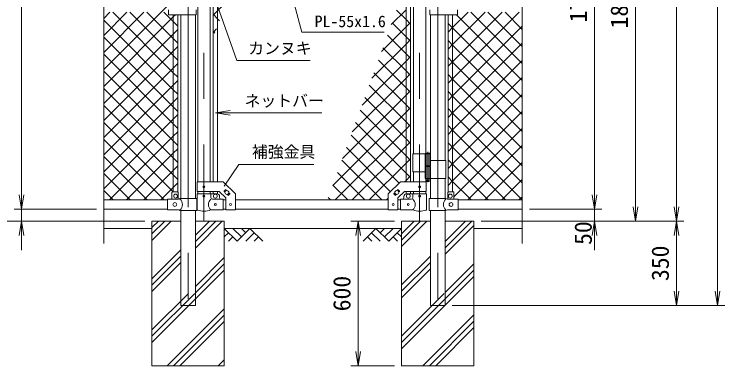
# Model space of a CAD drawing. Units: millimetres, scale not verified. Extents: x -6300 to 6300, y -4455 to 4455.
# Drawn here: x -4254 to -1308, y -1756 to -297 of the extents above; entities that cross this region are included whole.
import ezdxf
from ezdxf.enums import TextEntityAlignment as Align

# ---------------------------------------------------------------- set-up
doc = ezdxf.new("R2010")
doc.units = ezdxf.units.MM
doc.header["$LTSCALE"] = 30
doc.linetypes.add('DASHED', pattern=[7.5, 6, -1.5])
doc.linetypes.add('USER1', pattern=[50.8, 31.75, -6.35, 6.35, -6.35])
for name, color, linetype, lineweight in [('0-0_D-STR-TXT', 7, 'Continuous', 9), ('0-3_D-BMK', 2, 'USER1', 13), ('0-4_D-STR1', 1, 'Continuous', 18), ('0-5_D-STR3', 3, 'Continuous', 13), ('0-6_D-DCR-HCH', 7, 'Continuous', 9), ('0-7_D-BGD', 7, 'Continuous', 9), ('0-8_D-STR4', 7, 'Continuous', 9), ('0-9_D-STR-DIM', 7, 'Continuous', 9), ('0-A_0', 7, 'Continuous', 9), ('0-B_D-STR2', 7, 'Continuous', 9)]:
    doc.layers.add(name, color=color, linetype=linetype, lineweight=lineweight)
doc.styles.add('ＭＳ ゴシック', font='')
doc.styles.get('ＭＳ ゴシック').set_extended_font_data('MS Gothic')

# ---------------------------------------------------------------- blocks, each defined once
blk = doc.blocks.new('_Open')
at = {"layer": '0-A_0'}
blk.add_line((-30, 5), (0, 0), dxfattribs=at)
blk.add_lwpolyline([(-30, -5), (0, 0), (-30, 0)], dxfattribs=at)

msp = doc.modelspace()

# ---------------------------------------------------------------- linework, layer by layer
at = {"layer": '0-0_D-STR-TXT'}
msp.add_line((-2978.82, -706.84), (-3417.41, -706.84), dxfattribs=at)
for points in [[(-3027.96, -489.33), (-3331.93, -489.33), (-3419.37, -237.58)], [(-2720.03, -372.31), (-3061.31, -372.31), (-3097.54, -236.27)], [(-3012.76, -921.57), (-3322.82, -921.57), (-3383.66, -1010.37)]]:
    msp.add_lwpolyline(points, dxfattribs=at)
at = {"layer": '0-3_D-BMK'}
for p, q in [((-3533.31, 1379.08), (-3533.31, -1516.74)), ((-2498.31, 1379.08), (-2498.31, -1516.74)), ((-3467.66, 685.57), (-3467.66, -1152.82)), ((-2573.46, 685.57), (-2573.46, -1152.82)), ((-2539.9, -868.74), (-2539.9, -993.63)), ((-2543.53, -986.66), (-2536.28, -986.66))]:
    msp.add_line(p, q, dxfattribs=at)
at = {"layer": '0-4_D-STR1'}
for p, q in [((-3493.06, -256.16), (-3493.06, -993.11)), ((-3442.26, -256.16), (-3442.26, -993.11)), ((-2598.86, -256.16), (-2598.86, -876.66)), ((-2548.06, -256.16), (-2548.06, -873.66)), ((-3563.56, -299.66), (-3563.56, -1062.06)), ((-3503.06, -299.66), (-3503.06, -1062.06)), ((-2528.56, -299.66), (-2528.56, -904.66)), ((-2468.06, -299.66), (-2468.06, -904.66)), ((-2598.86, -951.66), (-2598.86, -993.11)), ((-2548.06, -979.66), (-2548.06, -993.11)), ((-2528.56, -979.66), (-2528.56, -1062.06)), ((-2468.06, -979.66), (-2468.06, -1062.06)), ((-3493.06, -1033.11), (-3493.06, -1043.16)), ((-3442.26, -1033.11), (-3442.26, -1043.16)), ((-2598.86, -1033.11), (-2598.86, -1043.16)), ((-2548.06, -1033.11), (-2548.06, -1043.16)), ((-3618.31, -1068.16), (-3883.31, -1068.16)), ((-3387.66, -1068.16), (-3377.66, -1068.16)), ((-3337.66, -1068.16), (-2703.46, -1068.16)), ((-2663.46, -1068.16), (-2653.46, -1068.16)), ((-2413.31, -1068.16), (-2148.31, -1068.16)), ((-3618.31, -1106.16), (-3883.31, -1106.16)), ((-3563.56, -1112.06), (-3563.56, -1506.16)), ((-3503.06, -1112.06), (-3503.06, -1506.16)), ((-3387.66, -1106.16), (-3377.66, -1106.16)), ((-3337.66, -1106.16), (-2703.46, -1106.16)), ((-2663.46, -1106.16), (-2653.46, -1106.16)), ((-2528.56, -1112.06), (-2528.56, -1506.16)), ((-2468.06, -1112.06), (-2468.06, -1506.16)), ((-2413.31, -1106.16), (-2148.31, -1106.16)), ((-3563.56, -1506.16), (-3503.06, -1506.16)), ((-2528.56, -1506.16), (-2468.06, -1506.16))]:
    msp.add_line(p, q, dxfattribs=at)
at = {"layer": '0-5_D-STR3'}
for p, q in [((-3430.16, -258.66), (-3430.16, -993.11)), ((-3411.16, -258.66), (-3411.16, -993.11)), ((-2629.96, -258.66), (-2629.96, -993.11)), ((-2610.96, -258.66), (-2610.96, -993.11)), ((-3615.31, -278.66), (-3615.31, -299.66)), ((-3500.51, -278.66), (-3500.51, -299.66)), ((-2531.11, -278.66), (-2531.11, -299.66)), ((-2416.31, -278.66), (-2416.31, -299.66)), ((-3500.51, -299.66), (-3615.31, -299.66)), ((-3594.81, -1035.06), (-3594.81, -299.66)), ((-3575.81, -1035.74), (-3575.81, -299.66)), ((-2531.11, -299.66), (-2416.31, -299.66)), ((-2455.81, -1035.74), (-2455.81, -299.66)), ((-2436.81, -1035.06), (-2436.81, -299.66)), ((-2602.01, -876.66), (-2602.01, -951.66)), ((-2602.01, -876.66), (-2529.1, -876.66)), ((-2550.7, -876.66), (-2550.7, -926.66)), ((-2529.9, -874.66), (-2549.9, -874.66)), ((-2548.9, -873.66), (-2530.9, -873.66)), ((-2529.9, -874.66), (-2530.9, -873.66)), ((-2529.9, -874.66), (-2529.9, -876.66)), ((-2529.1, -876.66), (-2529.1, -926.66)), ((-2529.1, -904.66), (-2464.76, -904.66)), ((-2464.76, -904.66), (-2464.76, -979.66)), ((-2550.7, -926.66), (-2529.1, -926.66)), ((-2550.7, -929.66), (-2529.1, -929.66)), ((-2550.7, -929.66), (-2550.7, -979.66)), ((-2550.4, -926.66), (-2550.4, -929.66)), ((-2550.4, -929.66), (-2529.4, -929.66)), ((-2529.4, -926.66), (-2529.4, -929.66)), ((-2529.1, -929.66), (-2529.1, -979.66)), ((-2602.01, -951.66), (-2550.82, -951.66)), ((-3495.36, -1033.11), (-3495.36, -993.11)), ((-2550.7, -979.66), (-2464.76, -979.66)), ((-2545.9, -979.66), (-2545.9, -990.66)), ((-2544.9, -991.66), (-2545.9, -990.66)), ((-2545.76, -1033.11), (-2545.76, -993.11)), ((-2544.9, -991.66), (-2534.9, -991.66)), ((-2534.9, -991.66), (-2533.9, -990.66)), ((-3384.33, -1031.1), (-3378.67, -1025.44)), ((-3377.26, -1025.44), (-3373.54, -1029.16)), ((-2663.87, -1025.44), (-2667.58, -1029.16)), ((-2656.8, -1031.1), (-2662.45, -1025.44)), ((-3600.31, -1037.06), (-3600.31, -1065.06)), ((-3577.31, -1035.06), (-3598.31, -1035.06)), ((-3575.31, -1037.06), (-3575.31, -1065.06)), ((-3496.21, -1043.16), (-3439.11, -1043.16)), ((-3496.21, -1043.16), (-3496.21, -1106.85)), ((-3495.36, -1033.11), (-3404.23, -1033.11)), ((-3439.11, -1043.16), (-3439.11, -1058.16)), ((-3439.11, -1043.16), (-3412.66, -1043.16)), ((-3430.16, -1033.11), (-3430.16, -1043.16)), ((-3411.16, -1033.11), (-3411.16, -1043.16)), ((-3404.23, -1033.11), (-3377.66, -1059.68)), ((-3402.66, -1058.16), (-3402.66, -1053.16)), ((-3384.33, -1032.52), (-3380.62, -1036.23)), ((-3377.66, -1109.36), (-3377.66, -1059.68)), ((-3371.78, -1045.06), (-3368.07, -1048.78)), ((-3366.65, -1048.78), (-3361, -1043.12)), ((-3364.71, -1037.99), (-3361, -1041.71)), ((-3337.66, -1109.36), (-3337.66, -1043.11)), ((-2703.46, -1109.36), (-2703.46, -1043.11)), ((-2676.42, -1037.99), (-2680.13, -1041.71)), ((-2674.47, -1048.78), (-2680.13, -1043.12)), ((-2669.34, -1045.06), (-2673.06, -1048.78)), ((-2636.9, -1033.11), (-2663.46, -1059.68)), ((-2663.46, -1109.36), (-2663.46, -1059.68)), ((-2656.8, -1032.52), (-2660.51, -1036.23)), ((-2638.46, -1058.16), (-2638.46, -1053.16)), ((-2545.76, -1033.11), (-2636.9, -1033.11)), ((-2629.96, -1033.11), (-2629.96, -1043.16)), ((-2602.01, -1043.16), (-2628.46, -1043.16)), ((-2610.96, -1033.11), (-2610.96, -1043.16)), ((-2544.91, -1043.16), (-2602.01, -1043.16)), ((-2602.01, -1043.16), (-2602.01, -1058.16)), ((-2544.91, -1043.16), (-2544.91, -1106.85)), ((-2456.31, -1037.06), (-2456.31, -1065.06)), ((-2454.31, -1035.06), (-2433.31, -1035.06)), ((-2431.31, -1037.06), (-2431.31, -1065.06)), ((-3573.11, -1065.06), (-3618.31, -1065.06)), ((-3618.31, -1109.06), (-3618.31, -1065.06)), ((-3573.11, -1065.06), (-3567.11, -1062.06)), ((-3497.21, -1062.06), (-3567.11, -1062.06)), ((-3497.21, -1062.06), (-3497.21, -1112.06)), ((-3387.66, -1065.16), (-3432.11, -1065.16)), ((-3387.66, -1109.16), (-3387.66, -1065.16)), ((-2653.46, -1065.16), (-2609.01, -1065.16)), ((-2653.46, -1109.16), (-2653.46, -1065.16)), ((-2534.41, -1062.06), (-2464.51, -1062.06)), ((-2534.41, -1062.06), (-2534.41, -1112.06)), ((-2458.51, -1065.06), (-2464.51, -1062.06)), ((-2458.51, -1065.06), (-2413.31, -1065.06)), ((-2413.31, -1109.06), (-2413.31, -1065.06)), ((-3573.11, -1109.06), (-3618.31, -1109.06)), ((-3573.11, -1109.06), (-3567.11, -1112.06)), ((-3497.21, -1112.06), (-3567.11, -1112.06)), ((-3387.66, -1109.16), (-3439.11, -1109.16)), ((-3377.66, -1109.36), (-3337.66, -1109.36)), ((-2663.46, -1109.36), (-2703.46, -1109.36)), ((-2653.46, -1109.16), (-2602.01, -1109.16)), ((-2534.41, -1112.06), (-2464.51, -1112.06)), ((-2458.51, -1109.06), (-2464.51, -1112.06)), ((-2458.51, -1109.06), (-2413.31, -1109.06))]:
    msp.add_line(p, q, dxfattribs=at)
at = {"layer": '0-5_D-STR3', "linetype": 'DASHED'}
for p, q in [((-2546.2, -876.66), (-2546.2, -926.66)), ((-2533.6, -876.66), (-2533.6, -926.66)), ((-2546.2, -929.66), (-2546.2, -979.66)), ((-2533.6, -929.66), (-2533.6, -979.66))]:
    msp.add_line(p, q, dxfattribs=at)
at = {"layer": '0-5_D-STR3'}
for points in [[(-2548.9, -873.66), (-2549.9, -874.66), (-2549.9, -876.66)], [(-3495.36, -993.11), (-3387.66, -993.11), (-3337.66, -1043.11)], [(-2545.76, -993.11), (-2653.46, -993.11), (-2703.46, -1043.11)], [(-2533.9, -979.66), (-2533.9, -990.66), (-2545.9, -990.66)]]:
    msp.add_lwpolyline(points, dxfattribs=at)
for centre, radius in [((-2539.9, -986.66), 2.5), ((-3467.66, -1013.11), 4), ((-3372.66, -1037.11), 8), ((-2668.46, -1037.11), 8), ((-2573.46, -1013.11), 4), ((-3585.31, -1052.06), 8), ((-3467.66, -1052.16), 4), ((-3420.66, -1052.16), 8), ((-2620.46, -1052.16), 8), ((-2573.46, -1052.16), 4), ((-2446.31, -1052.06), 8), ((-3588.31, -1087.06), 8), ((-3420.66, -1087.16), 4), ((-3357.66, -1087.11), 4), ((-2683.46, -1087.11), 4), ((-2620.46, -1087.16), 4), ((-2443.31, -1087.06), 8)]:
    msp.add_circle(centre, radius, dxfattribs=at)
for centre, radius, start, end in [((-3383.62, -1031.81), 1, 135, 225), ((-3377.97, -1026.15), 1, 45, 135), ((-2663.16, -1026.15), 1, 45, 135), ((-2657.5, -1031.81), 1, 315, 45), ((-3598.31, -1037.06), 2, 90, 180), ((-3577.31, -1037.06), 2, 0, 90), ((-3432.11, -1058.16), 7, 180, 270), ((-3412.66, -1053.16), 10, 0, 90), ((-3395.66, -1058.16), 7, 180, 270), ((-3367.36, -1048.07), 1, 225, 315), ((-3361.7, -1042.41), 1, 315, 45), ((-2679.42, -1042.41), 1, 135, 225), ((-2673.77, -1048.07), 1, 225, 315), ((-2645.46, -1058.16), 7, 270, 0), ((-2628.46, -1053.16), 10, 90, 180), ((-2609.01, -1058.16), 7, 270, 0), ((-2454.31, -1037.06), 2, 90, 180), ((-2433.31, -1037.06), 2, 0, 90), ((-3585.7, -1087.06), 28.8, 310.19176, 49.80824), ((-3420.92, -1087.16), 28.55, 129.59418, 230.40582), ((-2620.21, -1087.16), 28.55, 309.59418, 50.40582), ((-2445.93, -1087.06), 28.8, 130.19176, 229.80824), ((-3492.91, -1106.85), 3.3, 180, 250.77949), ((-3467.66, -1034.43), 80, 250.77949, 290.9084), ((-2573.46, -1034.43), 80, 249.0916, 289.22051), ((-2548.21, -1106.85), 3.3, 289.22051, 0)]:
    msp.add_arc(centre, radius, start, end, dxfattribs=at)
at = {"layer": '0-6_D-DCR-HCH'}
for p, q in [((-3683.31, -1235.76), (-3603.72, -1156.16)), ((-3683.31, -1209.24), (-3630.23, -1156.16)), ((-3683.31, -1182.72), (-3656.75, -1156.16)), ((-3503.06, -1267.64), (-3391.59, -1156.16)), ((-3503.06, -1241.12), (-3418.1, -1156.16)), ((-3503.06, -1214.61), (-3444.62, -1156.16)), ((-2648.31, -1261.42), (-2543.06, -1156.16)), ((-2648.31, -1234.9), (-2569.57, -1156.16)), ((-2648.31, -1208.38), (-2596.09, -1156.16)), ((-2468.06, -1266.78), (-2357.44, -1156.16)), ((-2468.06, -1240.27), (-2383.96, -1156.16)), ((-2468.06, -1293.3), (-2348.31, -1173.55)), ((-3330.1, -1239.37), (-3383.31, -1186.16)), ((-3365.58, -1203.9), (-3383.31, -1221.56)), ((-3312.36, -1221.64), (-3347.84, -1186.16)), ((-3276.89, -1186.16), (-3330.1, -1239.37)), ((-3294.53, -1203.99), (-3312.36, -1186.16)), ((-3259.15, -1203.9), (-3294.79, -1239.37)), ((-3276.89, -1186.16), (-3223.68, -1239.37)), ((-2754.74, -1186.16), (-2807.95, -1239.37)), ((-2772.48, -1203.9), (-2736.84, -1239.37)), ((-2754.74, -1186.16), (-2701.53, -1239.37)), ((-2737, -1203.9), (-2719.26, -1186.16)), ((-2719.26, -1221.64), (-2683.79, -1186.16)), ((-2701.53, -1239.37), (-2648.31, -1186.16)), ((-2666.05, -1203.9), (-2648.31, -1221.56)), ((-3347.84, -1221.64), (-3365.66, -1239.37)), ((-3241.42, -1221.64), (-3259.23, -1239.37)), ((-2790.21, -1221.64), (-2772.39, -1239.37)), ((-2683.79, -1221.64), (-2665.97, -1239.37)), ((-3683.31, -1394.86), (-3563.56, -1275.11)), ((-3683.31, -1421.37), (-3563.56, -1301.62)), ((-3503.06, -1426.74), (-3383.31, -1306.99)), ((-2648.31, -1420.52), (-2528.56, -1300.77)), ((-3683.31, -1447.89), (-3563.56, -1328.14)), ((-3503.06, -1453.25), (-3383.31, -1333.5)), ((-2648.31, -1447.03), (-2528.56, -1327.28)), ((-2648.31, -1473.55), (-2528.56, -1353.8)), ((-2468.06, -1452.4), (-2348.31, -1332.65)), ((-3683.31, -1660.02), (-3383.31, -1360.02)), ((-2648.31, -1659.16), (-2348.31, -1359.16)), ((-2648.31, -1685.68), (-2348.31, -1385.68)), ((-3683.31, -1633.5), (-3505.97, -1456.16)), ((-3683.31, -1606.99), (-3532.49, -1456.16)), ((-2648.31, -1632.65), (-2471.83, -1456.16)), ((-3620.36, -1756.16), (-3383.31, -1519.12)), ((-3593.84, -1756.16), (-3383.31, -1545.64)), ((-2559.7, -1756.16), (-2348.31, -1544.78)), ((-3567.32, -1756.16), (-3383.31, -1572.15)), ((-2533.18, -1756.16), (-2348.31, -1571.3)), ((-2506.66, -1756.16), (-2348.31, -1597.81)), ((-3408.22, -1756.16), (-3383.31, -1731.25))]:
    msp.add_line(p, q, dxfattribs=at)
at = {"layer": '0-7_D-BGD'}
for p, q in [((-3883.31, -1186.16), (-3683.31, -1186.16)), ((-3383.31, -1186.16), (-2648.31, -1186.16)), ((-2348.31, -1186.16), (-2148.31, -1186.16))]:
    msp.add_line(p, q, dxfattribs=at)
at = {"layer": '0-8_D-STR4'}
for p, q in [((-3683.31, -1156.16), (-3683.31, -1756.16)), ((-3683.31, -1156.16), (-3563.56, -1156.16)), ((-3503.06, -1156.16), (-3383.31, -1156.16)), ((-3383.31, -1156.16), (-3383.31, -1756.16)), ((-2648.31, -1156.16), (-2648.31, -1756.16)), ((-2528.56, -1156.16), (-2648.31, -1156.16)), ((-2348.31, -1156.16), (-2468.06, -1156.16)), ((-2348.31, -1156.16), (-2348.31, -1756.16)), ((-3683.31, -1756.16), (-3383.31, -1756.16)), ((-2648.31, -1756.16), (-2348.31, -1756.16))]:
    msp.add_line(p, q, dxfattribs=at)
at = {"layer": '0-9_D-STR-DIM'}
for p, q in [((-4224.19, 1283.84), (-4224.19, -1046.16)), ((-1508.31, -1096.16), (-1508.31, 1283.84)), ((-1338.31, -1446.16), (-1338.31, 1283.84)), ((-1848.31, -1046.16), (-1848.31, 583.84)), ((-1678.31, 583.84), (-1678.31, -1096.16)), ((-3883.31, -1249.16), (-3883.31, 93.19)), ((-2148.31, -1249.16), (-2148.31, 93.19)), ((-4224.19, -1046.16), (-4224.19, -986.16)), ((-1848.31, -1046.16), (-1848.31, -986.16)), ((-3913.31, -1106.16), (-4254.19, -1106.16)), ((-3913.31, -1106.16), (-4254.19, -1106.16)), ((-4224.19, -1106.16), (-4224.19, -1156.16)), ((-2118.31, -1106.16), (-1818.31, -1106.16)), ((-2118.31, -1106.16), (-1818.31, -1106.16)), ((-1848.31, -1156.16), (-1848.31, -1106.16)), ((-3713.31, -1156.16), (-4437.16, -1156.16)), ((-3713.31, -1156.16), (-4254.19, -1156.16)), ((-2678.31, -1156.16), (-2858.31, -1156.16)), ((-2318.31, -1156.16), (-1818.31, -1156.16)), ((-2318.31, -1156.16), (-1478.31, -1156.16)), ((-2318.31, -1156.16), (-1478.31, -1156.16)), ((-2318.31, -1156.16), (-1648.31, -1156.16)), ((-4224.19, -1216.16), (-4224.19, -1276.16)), ((-2828.31, -1216.16), (-2828.31, -1696.16)), ((-1848.31, -1216.16), (-1848.31, -1276.16)), ((-1508.31, -1216.16), (-1508.31, -1446.16)), ((-2438.06, -1506.16), (-1308.31, -1506.16)), ((-2438.06, -1506.16), (-1478.31, -1506.16)), ((-2678.31, -1756.16), (-2858.31, -1756.16))]:
    msp.add_line(p, q, dxfattribs=at)
at = {"layer": '0-B_D-STR2'}
for p, q in [((-3883.31, -314.58), (-3857.9, -289.16)), ((-3883.31, -385.29), (-3787.18, -289.16)), ((-3883.31, -456), (-3716.47, -289.16)), ((-3594.81, -540.06), (-3845.71, -289.16)), ((-3594.81, -469.35), (-3775, -289.16)), ((-3594.81, -398.64), (-3704.29, -289.16)), ((-3594.81, -327.93), (-3633.58, -289.16)), ((-2690.95, -340.6), (-2629.96, -279.62)), ((-2629.96, -319.95), (-2669.16, -280.75)), ((-2436.81, -353), (-2372.97, -289.16)), ((-2436.81, -423.71), (-2302.26, -289.16)), ((-2436.81, -494.43), (-2231.55, -289.16)), ((-2436.81, -565.14), (-2160.84, -289.16)), ((-2148.31, -501.64), (-2360.79, -289.16)), ((-2148.31, -430.93), (-2290.08, -289.16)), ((-2148.31, -360.21), (-2219.37, -289.16)), ((-3594.81, -610.77), (-3883.31, -322.27)), ((-2610.96, -338.95), (-2629.96, -319.95)), ((-2455.81, -301.29), (-2454.18, -299.66)), ((-2148.31, -572.35), (-2421, -299.66)), ((-3575.81, -346.93), (-3594.81, -327.93)), ((-2731.41, -451.78), (-2629.96, -350.33)), ((-2629.96, -390.66), (-2688.03, -332.59)), ((-2629.96, -350.33), (-2610.96, -331.33)), ((-2436.81, -354.56), (-2455.81, -335.56)), ((-2455.81, -372), (-2436.81, -353)), ((-2436.81, -635.85), (-2148.31, -347.35)), ((-3883.31, -668.13), (-3594.81, -379.63)), ((-3594.81, -379.63), (-3575.81, -360.63)), ((-3430.16, -372.71), (-3415.82, -358.37)), ((-3422.29, -376.15), (-3430.16, -368.28)), ((-2148.31, -643.06), (-2436.81, -354.56)), ((-3594.81, -681.48), (-3883.31, -392.98)), ((-3575.81, -417.64), (-3594.81, -398.64)), ((-2629.96, -461.37), (-2706.9, -384.44)), ((-2610.96, -409.66), (-2629.96, -390.66)), ((-2629.96, -421.04), (-2610.96, -402.04)), ((-2436.81, -425.27), (-2455.81, -406.27)), ((-3594.81, -450.34), (-3575.81, -431.34)), ((-2771.88, -562.95), (-2629.96, -421.04)), ((-2629.96, -532.08), (-2725.77, -436.28)), ((-2455.81, -442.71), (-2436.81, -423.71)), ((-2436.81, -706.56), (-2148.31, -418.06)), ((-2148.31, -713.77), (-2436.81, -425.27)), ((-3883.31, -738.84), (-3594.81, -450.34)), ((-3594.81, -752.19), (-3883.31, -463.69)), ((-3575.81, -488.35), (-3594.81, -469.35)), ((-2610.96, -480.37), (-2629.96, -461.37)), ((-2812.34, -674.13), (-2629.96, -491.75)), ((-2629.96, -602.79), (-2744.64, -488.12)), ((-2629.96, -491.75), (-2610.96, -472.75)), ((-2436.81, -495.98), (-2455.81, -476.98)), ((-2455.81, -513.43), (-2436.81, -494.43)), ((-2436.81, -777.27), (-2148.31, -488.77)), ((-2148.31, -784.48), (-2436.81, -495.98)), ((-3883.31, -809.55), (-3594.81, -521.05)), ((-3594.81, -521.05), (-3575.81, -502.05)), ((-3594.81, -822.9), (-3883.31, -534.4)), ((-3575.81, -559.06), (-3594.81, -540.06)), ((-2629.96, -673.5), (-2763.51, -539.96)), ((-2610.96, -551.08), (-2629.96, -532.08)), ((-2629.96, -562.46), (-2610.96, -543.46)), ((-2436.81, -566.69), (-2455.81, -547.69)), ((-2436.81, -847.98), (-2148.31, -559.48)), ((-3594.81, -591.77), (-3575.81, -572.77)), ((-2852.8, -785.3), (-2629.96, -562.46)), ((-2455.81, -584.14), (-2436.81, -565.14)), ((-2148.31, -855.19), (-2436.81, -566.69)), ((-3883.31, -880.27), (-3594.81, -591.77)), ((-3594.81, -893.61), (-3883.31, -605.11)), ((-3575.81, -629.77), (-3594.81, -610.77)), ((-2629.96, -744.22), (-2782.38, -591.8)), ((-2610.96, -621.79), (-2629.96, -602.79)), ((-2629.96, -633.17), (-2610.96, -614.17)), ((-2436.81, -637.4), (-2455.81, -618.4)), ((-3594.81, -662.48), (-3575.81, -643.48)), ((-2893.27, -896.48), (-2629.96, -633.17)), ((-2629.96, -814.93), (-2801.25, -643.64)), ((-2455.81, -654.85), (-2436.81, -635.85)), ((-2436.81, -918.69), (-2148.31, -630.19)), ((-2148.31, -925.9), (-2436.81, -637.4)), ((-3883.31, -950.98), (-3594.81, -662.48)), ((-3594.81, -964.32), (-3883.31, -675.82)), ((-2610.96, -692.5), (-2629.96, -673.5)), ((-3575.81, -700.48), (-3594.81, -681.48)), ((-2933.73, -1007.65), (-2629.96, -703.88)), ((-2629.96, -885.64), (-2820.11, -695.49)), ((-2629.96, -703.88), (-2610.96, -684.88)), ((-2436.81, -708.11), (-2455.81, -689.11)), ((-2455.81, -725.56), (-2436.81, -706.56)), ((-2436.81, -989.4), (-2148.31, -700.9)), ((-3883.31, -1021.69), (-3594.81, -733.19)), ((-3594.81, -733.19), (-3575.81, -714.19)), ((-2148.31, -996.61), (-2436.81, -708.11)), ((-3575.81, -771.19), (-3594.81, -752.19)), ((-2629.96, -956.35), (-2838.98, -747.33)), ((-2610.96, -763.22), (-2629.96, -744.22)), ((-2629.96, -774.59), (-2610.96, -755.59)), ((-2436.81, -778.82), (-2455.81, -759.82)), ((-3594.81, -803.9), (-3575.81, -784.9)), ((-2923.53, -1068.16), (-2629.96, -774.59)), ((-2455.81, -796.27), (-2436.81, -777.27)), ((-2148.31, -1067.32), (-2436.81, -778.82)), ((-2431.31, -1054.61), (-2148.31, -771.61)), ((-3632.4, -1068.16), (-3883.31, -817.25)), ((-3859.08, -1068.16), (-3594.81, -803.9)), ((-3575.81, -841.9), (-3594.81, -822.9)), ((-2658.69, -998.33), (-2857.85, -799.17)), ((-2610.96, -833.93), (-2629.96, -814.93)), ((-2694.04, -1033.69), (-2876.72, -851.01)), ((-2852.82, -1068.16), (-2629.96, -845.3)), ((-2629.96, -845.3), (-2610.96, -826.3)), ((-2436.81, -849.53), (-2455.81, -830.53)), ((-2455.81, -866.98), (-2436.81, -847.98)), ((-2218.18, -1068.16), (-2436.81, -849.53)), ((-2374.15, -1068.16), (-2148.31, -842.32)), ((-3788.37, -1068.16), (-3594.81, -874.61)), ((-3594.81, -874.61), (-3575.81, -855.61)), ((-3703.11, -1068.16), (-3883.31, -887.96)), ((-3575.81, -912.61), (-3594.81, -893.61)), ((-2730.28, -1068.16), (-2895.59, -902.85)), ((-2610.96, -904.64), (-2629.96, -885.64)), ((-2629.96, -916.02), (-2610.96, -897.02)), ((-2436.81, -920.24), (-2455.81, -901.24)), ((-2303.44, -1068.16), (-2148.31, -913.03)), ((-3594.81, -945.32), (-3575.81, -926.32)), ((-2782.11, -1068.16), (-2629.96, -916.02)), ((-2455.81, -937.69), (-2436.81, -918.69)), ((-2288.9, -1068.16), (-2436.81, -920.24)), ((-3773.82, -1068.16), (-3883.31, -958.67)), ((-3717.66, -1068.16), (-3594.81, -945.32)), ((-3575.81, -983.32), (-3594.81, -964.32)), ((-2800.99, -1068.16), (-2914.46, -954.7)), ((-2610.96, -975.35), (-2629.96, -956.35)), ((-2436.81, -990.95), (-2455.81, -971.95)), ((-3594.81, -1016.03), (-3575.81, -997.03)), ((-2455.81, -1008.4), (-2436.81, -989.4)), ((-2359.61, -1068.16), (-2436.81, -990.95)), ((-2232.73, -1068.16), (-2148.31, -983.74)), ((-3844.53, -1068.16), (-3883.31, -1029.38)), ((-3646.95, -1068.16), (-3594.81, -1016.03)), ((-2871.7, -1068.16), (-2933.33, -1006.54)), ((-2942.41, -1068.16), (-2952.2, -1058.38)), ((-2711.4, -1068.16), (-2703.46, -1060.23)), ((-2162.02, -1068.16), (-2148.31, -1054.45))]:
    msp.add_line(p, q, dxfattribs=at)
for points in [[(-3883.31, -526.71), (-3645.76, -289.16), (-3594.81, -238.21), (-3587.76, -231.16), (-3587.66, -231.06)], [(-3430.16, -302), (-3411.16, -283), (-3386.82, -258.66)], [(-3883.31, -597.42), (-3594.81, -308.92), (-3585.55, -299.66)], [(-3403.42, -324.31), (-3411.16, -316.57), (-3430.16, -297.57)], [(-3594.79, -1035.06), (-3594.81, -1035.04), (-3883.31, -746.54)], [(-2636.35, -993.11), (-2629.96, -986.73), (-2610.96, -967.73)]]:
    msp.add_lwpolyline(points, dxfattribs=at)

# ---------------------------------------------------------------- block references
at = {"layer": '0-0_D-STR-TXT', "xscale": 2, "yscale": 2, "rotation": 180}
msp.add_blockref('_Open', (-3419.41, -706.84), dxfattribs=at)
at = {"layer": '0-9_D-STR-DIM', "xscale": 2, "yscale": 2}
for p, rotation in [((-4224.19, -1106.16), 270), ((-4224.19, -1106.16), 270), ((-1848.31, -1106.16), 270), ((-1848.31, -1106.16), 270), ((-1678.31, -1156.16), 270), ((-1508.31, -1156.16), 270), ((-4224.19, -1156.16), 90), ((-2828.31, -1156.16), 90), ((-1848.31, -1156.16), 90), ((-1508.31, -1156.16), 90), ((-1508.31, -1506.16), 270), ((-1338.31, -1506.16), 270), ((-2828.31, -1756.16), 270)]:
    msp.add_blockref('_Open', p, dxfattribs=dict(at, rotation=rotation))

# ---------------------------------------------------------------- texts
at = {"layer": '0-0_D-STR-TXT', "style": 'ＭＳ ゴシック'}
for s, p in [('PL-55x1.6', (-3008.87, -365.56)), ('カンヌキ', (-3284.05, -477.26)), ('ネットバー', (-3299.37, -694.89)), ('補強金具', (-3268.85, -906.96))]:
    msp.add_text(s, height=48.17, dxfattribs=at).set_placement(p, align=Align.BOTTOM_LEFT)
at = {"layer": '0-9_D-STR-DIM', "style": 'ＭＳ ゴシック'}
for s, p in [('1750', (-1858.44, -331.51)), ('1800', (-1688.44, -356.51)), ('50', (-1837.93, -1254.67)), ('350', (-1518.44, -1404.47)), ('600', (-2838.44, -1530.04))]:
    msp.add_text(s, height=72.14, rotation=90, dxfattribs=at).set_placement(p, align=Align.BOTTOM_LEFT)

doc.saveas('drawing.dxf')
